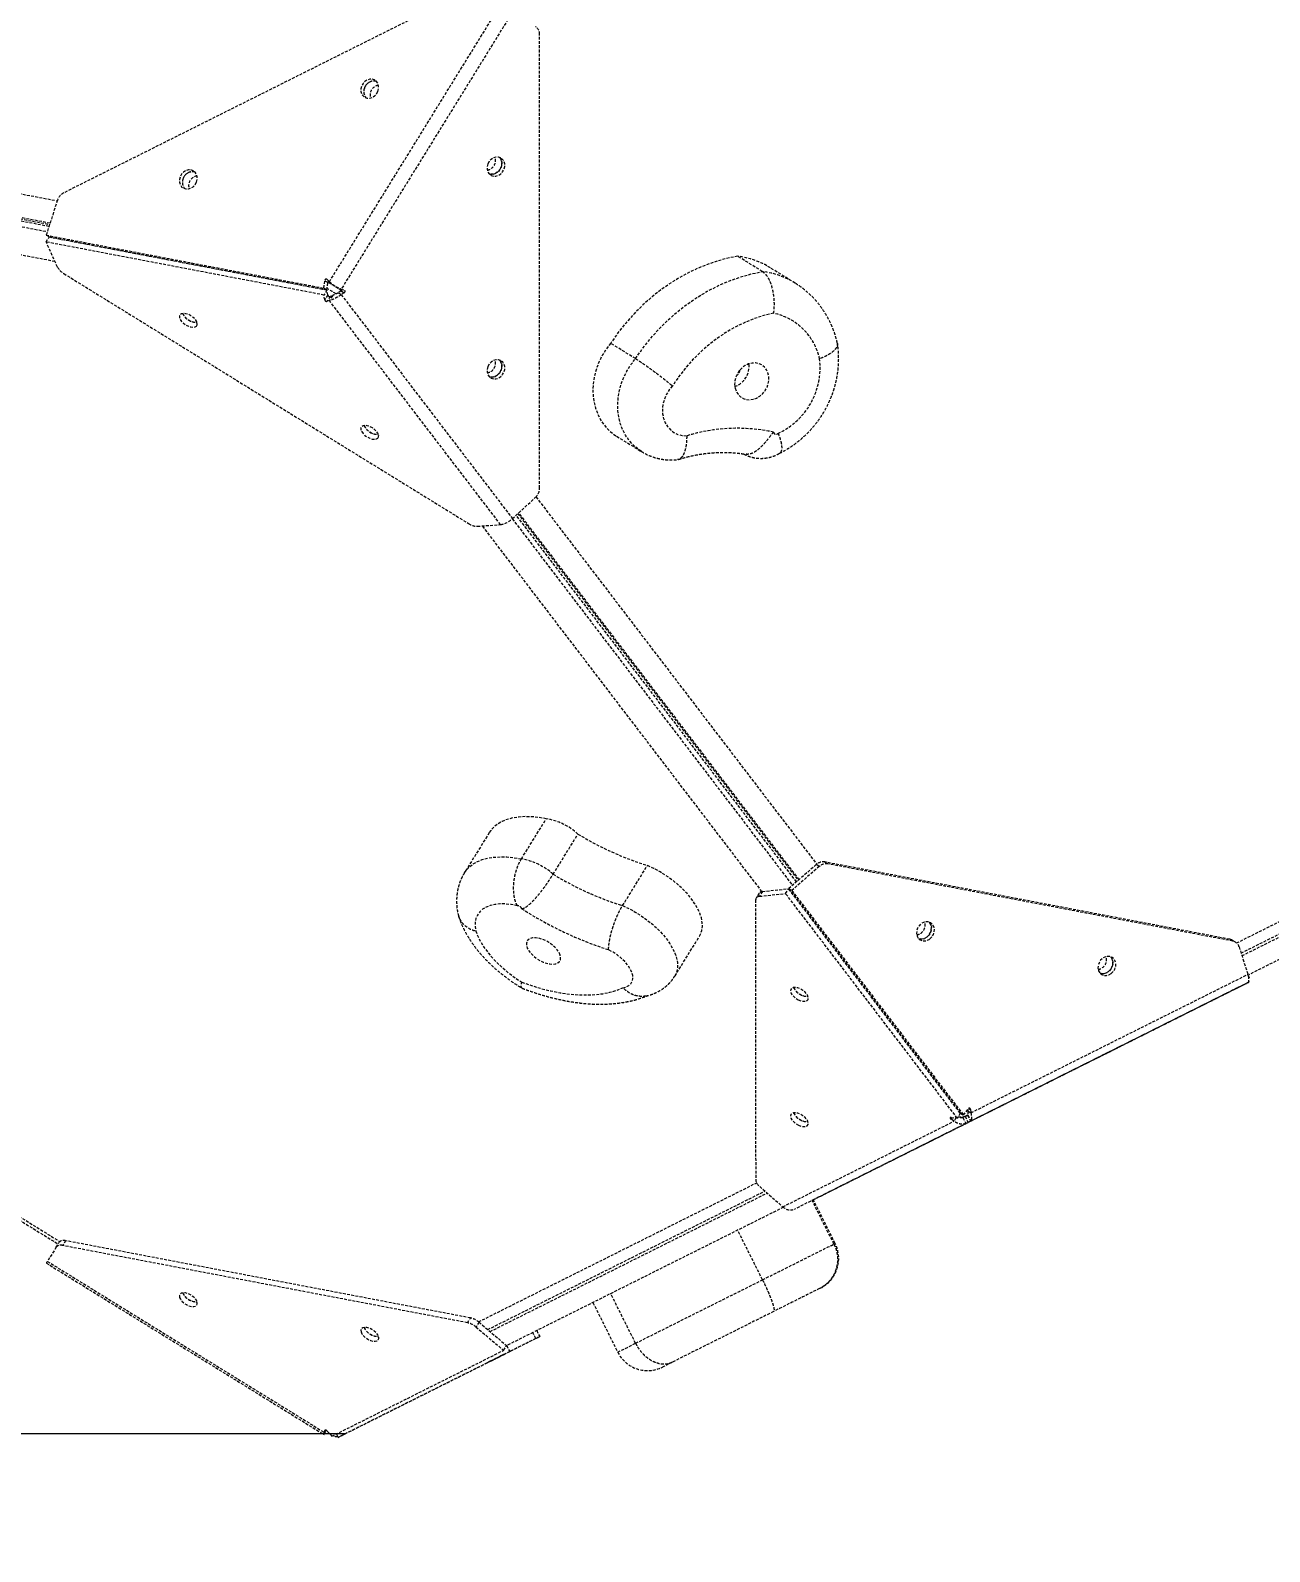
# Model space of a CAD drawing. Header units: millimetres. Extents: x -3485 to 2910, y -2710 to 2433.
# Drawn here: x 526 to 1083, y -611 to 74 of the extents above; entities that cross this region are included whole.
import ezdxf

# ---------------------------------------------------------------- set-up
doc = ezdxf.new("R2010")
doc.units = ezdxf.units.MM
doc.linetypes.add('HIDDEN', pattern=[1.905, 1.27, -0.635])
for name, color, linetype in [('DIKOM_ОБЪЕКТ', 7, 'Continuous'), ('DIKOM_РАЗМЕР_ЗОНА', 7, 'Continuous'), ('DIKOM_РАЗМЕР_ОБЪЕКТА', 7, 'Continuous')]:
    doc.layers.add(name, color=color, linetype=linetype)
doc.styles.add('style1', font='arialbd.ttf', dxfattribs={"width": 0.8})
doc.dimstyles.new('1-50', dxfattribs={"dimtxt": 300, "dimasz": 200, "dimexe": 100, "dimexo": 0, "dimgap": 100, "dimtad": 1, "dimtxsty": 'style1', "dimcen": 200, "dimclrd": 7, "dimclre": 7, "dimclrt": 7, "dimadec": 1, "dimazin": 2, "dimtfac": 1, "dimtmove": 0, "dimatfit": 2, "dimfxl": 0, "dimlwd": 25, "dimlwe": 18, "dimarcsym": 0})

# ---------------------------------------------------------------- blocks, each defined once
blk = doc.blocks.new('*D0')
at = {"layer": 'Defpoints', "color": 0, "transparency": 16777216}
for p in [(-984.73, -181.8), (1408.5, -182.4), (1408.5, -1080.66)]:
    blk.add_point(p, dxfattribs=at)
at = {"layer": 'DIKOM_РАЗМЕР_ОБЪЕКТА', "color": 7, "lineweight": 18, "transparency": 16777216}
for p, q in [((-984.73, -181.8), (-984.73, -1180.66)), ((1408.5, -182.4), (1408.5, -1180.66))]:
    blk.add_line(p, q, dxfattribs=at)
at = {"layer": 'DIKOM_РАЗМЕР_ОБЪЕКТА', "color": 7, "lineweight": 25, "transparency": 16777216}
blk.add_line((-784.73, -1080.66), (1208.5, -1080.66), dxfattribs=at)
at = {"layer": 'DIKOM_РАЗМЕР_ОБЪЕКТА', "color": 7, "transparency": 16777216}
for points in [[(-784.73, -1047.33), (-784.73, -1113.99), (-984.73, -1080.66)], [(1208.5, -1047.33), (1208.5, -1113.99), (1408.5, -1080.66)]]:
    blk.add_solid(points, dxfattribs=at)
at = {"layer": 'DIKOM_РАЗМЕР_ОБЪЕКТА', "color": 7, "transparency": 16777216, "insert": (331.81, -827.49), "char_height": 300, "attachment_point": 5, "style": 'style1'}
blk.add_mtext('{\\fArial|b0|i0|c204|p34;2400}', dxfattribs=at)
blk = doc.blocks.new('*D1')
at = {"layer": 'Defpoints', "color": 0, "transparency": 16777216}
for p in [(945.52, 932.59), (-1315.58, -557.62), (667.32, -557.62)]:
    blk.add_point(p, dxfattribs=at)
at = {"layer": 'DIKOM_РАЗМЕР_ОБЪЕКТА', "color": 7, "lineweight": 18, "transparency": 16777216}
for p, q in [((945.52, 932.59), (-1415.58, 932.59)), ((667.32, -557.62), (-1415.58, -557.62))]:
    blk.add_line(p, q, dxfattribs=at)
at = {"layer": 'DIKOM_РАЗМЕР_ОБЪЕКТА', "color": 7, "lineweight": 25, "transparency": 16777216}
blk.add_line((-1315.58, 732.59), (-1315.58, -357.62), dxfattribs=at)
at = {"layer": 'DIKOM_РАЗМЕР_ОБЪЕКТА', "color": 7, "transparency": 16777216}
for points in [[(-1348.92, 732.59), (-1282.25, 732.59), (-1315.58, 932.59)], [(-1348.92, -357.62), (-1282.25, -357.62), (-1315.58, -557.62)]]:
    blk.add_solid(points, dxfattribs=at)
at = {"layer": 'DIKOM_РАЗМЕР_ОБЪЕКТА', "color": 7, "transparency": 16777216, "insert": (-1568.76, 187.48), "char_height": 300, "attachment_point": 5, "rotation": 90, "style": 'style1'}
blk.add_mtext('{\\fArial|b0|i0|c204|p34;1500}', dxfattribs=at)
blk = doc.blocks.new('*D3')
at = {"layer": 'Defpoints', "color": 0, "transparency": 16777216}
for p in [(1104.7, 2433.05), (-3035.21, -2058.94), (798.95, -2058.94)]:
    blk.add_point(p, dxfattribs=at)
at = {"layer": 'DIKOM_РАЗМЕР_ЗОНА', "color": 7, "lineweight": 18, "transparency": 16777216}
for p, q in [((1104.7, 2433.05), (-3135.21, 2433.05)), ((798.95, -2058.94), (-3135.21, -2058.94))]:
    blk.add_line(p, q, dxfattribs=at)
at = {"layer": 'DIKOM_РАЗМЕР_ЗОНА', "color": 7, "lineweight": 25, "transparency": 16777216}
blk.add_line((-3035.21, 2233.05), (-3035.21, -1858.94), dxfattribs=at)
at = {"layer": 'DIKOM_РАЗМЕР_ЗОНА', "color": 7, "transparency": 16777216}
for points in [[(-3068.54, 2233.05), (-3001.87, 2233.05), (-3035.21, 2433.05)], [(-3068.54, -1858.94), (-3001.87, -1858.94), (-3035.21, -2058.94)]]:
    blk.add_solid(points, dxfattribs=at)
at = {"layer": 'DIKOM_РАЗМЕР_ЗОНА', "color": 7, "transparency": 16777216, "insert": (-3288.38, 360.58), "char_height": 300, "attachment_point": 5, "rotation": 90, "style": 'style1'}
blk.add_mtext('{\\fArial|b0|i0|c204|p34;4500}', dxfattribs=at)

msp = doc.modelspace()

# ---------------------------------------------------------------- linework, layer by layer
at = {"layer": 'DIKOM_ОБЪЕКТ', "color": 7, "linetype": 'HIDDEN', "lineweight": 15}
for p, q in [((722.845, 92.295), (540.646, 1.179)), ((660.192, -38.845), (737.233, 85.828)), ((742.6, 82.511), (665.559, -42.162)), ((754.838, -131.773), (754.821, 72.537)), ((333.219, 36.651), (537.745, -2.401)), ((329.21, 22.698), (533.247, -16.261)), ((533.989, -13.975), (329.88, 24.997)), ((330.157, 25.944), (534.294, -13.034)), ((534.469, -12.494), (330.315, 26.487)), ((536.713, -29.766), (333.223, 9.088)), ((537.824, -2.155), (532.729, -17.857)), ((532.729, -17.857), (657.753, -41.729)), ((534.071, -18.686), (532.729, -17.857)), ((532.729, -20.952), (534.071, -18.781)), ((534.071, -18.686), (659.095, -42.559)), ((659.095, -42.654), (534.071, -18.781)), ((657.753, -44.825), (532.729, -20.952)), ((537.827, -32.23), (532.729, -20.952)), ((855.125, -34.264), (843.945, -27.355)), ((869.884, -39.493), (858.703, -32.584)), ((540.649, -35.162), (722.866, -147.762)), ((657.753, -41.729), (658.109, -38.42)), ((659.451, -39.249), (658.109, -38.42)), ((659.095, -42.559), (659.451, -39.249)), ((659.214, -37.867), (660.192, -38.845)), ((659.095, -42.559), (657.753, -41.729)), ((659.095, -42.654), (657.753, -44.825)), ((658.11, -46.98), (657.753, -44.825)), ((659.452, -44.809), (658.11, -46.98)), ((659.452, -44.809), (659.095, -42.654)), ((660.557, -45.492), (659.215, -47.663)), ((660.193, -47.361), (659.215, -47.663)), ((661.535, -45.19), (660.193, -47.361)), ((737.253, -148.209), (660.193, -47.361)), ((661.535, -45.19), (660.557, -45.492)), ((665.53, -43.005), (664.218, -43.848)), ((664.218, -43.848), (665.56, -44.677)), ((665.53, -43.005), (666.871, -43.834)), ((665.559, -42.162), (666.871, -42.599)), ((666.871, -43.834), (665.56, -44.677)), ((665.56, -44.677), (742.619, -145.526)), ((797.995, -73.476), (786.814, -66.567)), ((789.49, -108.417), (800.67, -115.326)), ((742.619, -145.526), (752.995, -135.905)), ((753.185, -135.72), (879.561, -301.132)), ((745.019, -143.3), (871.182, -308.434)), ((871.606, -308.063), (745.434, -142.916)), ((726.876, -148.966), (737.253, -148.209)), ((854.909, -313.46), (729.111, -148.803)), ((742.539, -145.599), (868.64, -310.652)), ((870.44, -309.081), (744.296, -143.971)), ((1068.506, -336.605), (1273.648, -234.023)), ((1070.538, -341.152), (1275.126, -238.846)), ((1070.927, -342.367), (1275.516, -240.061)), ((1273.651, -251.056), (1073.706, -351.04)), ((746.636, -298.749), (757.815, -280.659)), ((732.153, -286.942), (720.973, -305.032)), ((760.907, -305.64), (772.086, -287.549)), ((879.331, -301.322), (866.965, -312.114)), ((880.673, -302.151), (879.331, -301.322)), ((883.216, -300.14), (884.558, -300.969)), ((1065.433, -334.935), (883.216, -300.14)), ((1066.775, -335.764), (884.558, -300.969)), ((792.164, -319.778), (803.344, -301.687)), ((880.673, -302.151), (868.306, -312.943)), ((853.615, -314.232), (852.273, -316.403)), ((855.116, -313.431), (853.774, -315.602)), ((853.774, -315.602), (865.538, -314.327)), ((855.116, -313.431), (866.88, -312.156)), ((865.538, -314.327), (866.88, -312.156)), ((942.817, -415.479), (865.538, -314.327)), ((944.159, -413.309), (866.88, -312.156)), ((866.965, -312.114), (868.306, -312.943)), ((866.965, -312.114), (944.244, -413.266)), ((868.306, -312.943), (945.586, -414.095)), ((852.054, -317.223), (852.068, -443.13)), ((815.65, -351.576), (826.83, -333.485)), ((1066.775, -335.764), (1065.433, -334.935)), ((1068.022, -336.247), (1066.68, -335.418)), ((1069.646, -338.374), (1073.611, -350.732)), ((948.945, -413.072), (1073.611, -350.732)), ((1073.612, -354.441), (948.946, -416.781)), ((949.135, -416.699), (1074.163, -354.182)), ((1069.066, -356.729), (1074.163, -354.182)), ((1073.717, -351.034), (1074.163, -352.269)), ((1073.976, -352.154), (1074.163, -352.269)), ((1074.163, -354.182), (1074.007, -353.871)), ((1074.163, -352.269), (1074.008, -352.347)), ((1066.245, -358.14), (884.033, -449.241)), ((1066.245, -358.14), (1066.239, -358.128)), ((1069.06, -356.717), (1069.066, -356.729)), ((936.499, -403.129), (936.501, -403.285)), ((937.134, -404.114), (937.182, -404.022)), ((864.288, -455.405), (941.329, -416.881)), ((940.017, -415.191), (942.817, -415.479)), ((940.461, -415.237), (940.017, -415.955)), ((941.329, -416.881), (940.017, -415.955)), ((942.232, -415.419), (941.329, -416.881)), ((944.159, -413.309), (942.817, -415.479)), ((944.244, -413.266), (945.586, -414.095)), ((947.673, -414.069), (945.086, -415.362)), ((946.332, -414.733), (945.354, -415.222)), ((945.354, -415.222), (946.696, -417.906)), ((945.586, -414.095), (947.673, -411.362)), ((946.332, -414.733), (947.674, -417.417)), ((947.674, -417.417), (946.696, -417.906)), ((946.696, -417.919), (947.674, -417.429)), ((947.604, -414.097), (947.437, -414.181)), ((947.437, -414.181), (948.779, -416.864)), ((947.527, -411.554), (947.604, -412.243)), ((947.604, -412.243), (948.945, -413.072)), ((947.604, -414.097), (948.946, -416.781)), ((947.99, -411.086), (948.778, -411.573)), ((948.778, -411.573), (948.945, -413.072)), ((948.779, -416.877), (949.135, -416.699)), ((948.946, -416.781), (948.779, -416.864)), ((457.253, -422.182), (538.138, -472.167)), ((462.089, -423.591), (538.905, -471.061)), ((946.696, -417.906), (869.656, -456.43)), ((878.019, -452.249), (946.696, -417.919)), ((727.35, -507.202), (852.524, -444.608)), ((731.48, -510.699), (856.244, -448.31)), ((732.525, -511.586), (857.264, -449.21)), ((853.912, -446.253), (864.288, -455.405)), ((864.554, -455.627), (752.003, -511.909)), ((887.296, -472.206), (877.456, -452.529)), ((887.858, -471.925), (878.019, -452.248)), ((537.271, -473.57), (538.612, -471.399)), ((541.484, -470.673), (540.142, -472.844)), ((723.692, -505.458), (541.484, -470.673)), ((855.145, -488.283), (843.964, -465.923)), ((537.271, -473.57), (533.307, -479.984)), ((722.351, -507.629), (540.142, -472.844)), ((532.836, -480.747), (657.784, -557.966)), ((533.307, -479.984), (657.976, -557.031)), ((778.812, -498.503), (789.994, -520.863)), ((798.014, -516.852), (786.833, -494.492)), ((722.351, -507.629), (723.692, -505.458)), ((727.577, -507.389), (726.235, -509.559)), ((726.235, -509.559), (738.603, -520.05)), ((727.577, -507.389), (739.944, -517.88)), ((751.794, -512.013), (740.029, -517.896)), ((751.794, -512.013), (752.038, -511.891)), ((753.136, -514.696), (751.794, -512.013)), ((753.514, -511.153), (754.856, -513.836)), ((661.335, -558.701), (738.603, -520.05)), ((741.371, -520.579), (664.104, -559.23)), ((665.592, -558.486), (742.642, -519.961)), ((738.603, -520.05), (739.944, -517.88)), ((740.029, -517.896), (739.892, -517.965)), ((740.029, -517.896), (741.371, -520.579)), ((753.136, -514.696), (741.371, -520.579)), ((753.018, -514.771), (742.642, -519.961)), ((754.862, -513.849), (754.856, -513.836)), ((657.764, -557.954), (658.91, -556.1)), ((658.63, -555.973), (657.976, -557.031)), ((657.976, -557.031), (658.143, -556.156)), ((658.245, -555.99), (658.143, -556.156)), ((659.248, -556.367), (661.335, -558.701)), ((660.226, -557.461), (659.248, -556.368)), ((659.248, -556.368), (659.248, -556.368)), ((663.338, -557.699), (664.104, -559.23)), ((664.104, -559.23), (666.904, -557.83)), ((666.904, -557.83), (665.592, -558.486))]:
    msp.add_line(p, q, dxfattribs=at)
at = {"layer": 'DIKOM_ОБЪЕКТ', "color": 7, "linetype": 'HIDDEN', "lineweight": 15, "flags": 128}
for points in [[(682.048, 46.845), (682.373, 48.063), (682.375, 49.281), (682.054, 50.401), (681.436, 51.331), (680.572, 51.997), (679.53, 52.344), (678.397, 52.344), (677.262, 51.998), (676.22, 51.332), (675.353, 50.402), (674.732, 49.282), (674.407, 48.064), (674.405, 46.846), (674.726, 45.726), (675.344, 44.796), (676.208, 44.13), (677.25, 43.783), (678.383, 43.783), (679.517, 44.129), (680.56, 44.795), (681.427, 45.725), (682.048, 46.845)], [(731.49, 14.209), (731.165, 12.991), (731.163, 11.772), (731.484, 10.653), (732.102, 9.722), (732.967, 9.057), (734.008, 8.71), (735.142, 8.709), (736.276, 9.056), (737.319, 9.721), (738.186, 10.651), (738.807, 11.771), (739.131, 12.99), (739.133, 14.208), (738.812, 15.328), (738.194, 16.258), (737.33, 16.924), (736.289, 17.271), (735.155, 17.271), (734.021, 16.924), (732.978, 16.259), (732.111, 15.329), (731.49, 14.209)], [(732.151, 9.671), (732.555, 9.568), (733.683, 9.534), (734.822, 9.849), (735.877, 10.487), (736.764, 11.395), (737.41, 12.5), (737.764, 13.713), (737.797, 14.936), (737.506, 16.069), (736.914, 17.021), (736.796, 17.15)], [(736.792, 17.151), (736.853, 17.087), (737.47, 16.157), (737.791, 15.037), (737.79, 13.819), (737.465, 12.6), (736.844, 11.481), (735.977, 10.55), (734.934, 9.885), (733.8, 9.538), (732.666, 9.539), (732.163, 9.659)], [(600.39, 6.008), (600.715, 7.227), (600.717, 8.445), (600.396, 9.565), (599.778, 10.495), (598.913, 11.161), (597.872, 11.508), (596.739, 11.508), (595.604, 11.162), (594.562, 10.496), (593.695, 9.566), (593.074, 8.446), (592.749, 7.228), (592.747, 6.01), (593.068, 4.89), (593.686, 3.959), (594.55, 3.294), (595.592, 2.947), (596.725, 2.947), (597.859, 3.293), (598.902, 3.959), (599.769, 4.889), (600.39, 6.008)], [(843.945, -27.355), (838.872, -28.417), (833.828, -29.845), (828.839, -31.63), (823.927, -33.766), (819.115, -36.241), (814.426, -39.045), (809.883, -42.163), (805.506, -45.581), (801.317, -49.284), (797.335, -53.253), (793.579, -57.47), (790.066, -61.915), (786.814, -66.567)], [(797.995, -73.476), (801.247, -68.824), (804.759, -64.38), (808.516, -60.162), (812.498, -56.193), (816.687, -52.491), (821.064, -49.072), (825.607, -45.954), (830.296, -43.15), (835.107, -40.675), (840.02, -38.54), (845.009, -36.754), (850.052, -35.326), (855.125, -34.264)], [(600.396, -58.81), (600.72, -58.219), (600.722, -57.467), (600.401, -56.615), (599.783, -55.731), (598.919, -54.887), (597.878, -54.152), (596.744, -53.585), (595.61, -53.233), (594.567, -53.122), (593.7, -53.263), (593.079, -53.645), (592.754, -54.235), (592.752, -54.987), (593.073, -55.84), (593.691, -56.724), (594.556, -57.567), (595.597, -58.302), (596.731, -58.869), (597.865, -59.222), (598.908, -59.333), (599.775, -59.191), (600.396, -58.81)], [(860.086, -53.014), (855.669, -54.104), (851.292, -55.531), (846.978, -57.286), (842.751, -59.361), (838.633, -61.744), (834.646, -64.422), (830.812, -67.382), (827.151, -70.607), (823.683, -74.079), (820.427, -77.781), (817.399, -81.693), (814.616, -85.793)], [(786.814, -66.567), (784.845, -69.107), (783.121, -71.828), (781.664, -74.696), (780.491, -77.675), (779.617, -80.729), (779.053, -83.82), (778.806, -86.91), (778.879, -89.961), (779.27, -92.935), (779.975, -95.796), (780.986, -98.509), (782.289, -101.039), (783.87, -103.356), (785.707, -105.432), (787.779, -107.239), (789.49, -108.417)], [(731.498, -77.092), (731.173, -78.31), (731.171, -79.528), (731.492, -80.648), (732.11, -81.579), (732.974, -82.244), (734.016, -82.591), (735.149, -82.592), (736.284, -82.245), (737.327, -81.58), (738.194, -80.649), (738.814, -79.53), (739.139, -78.311), (739.141, -77.093), (738.82, -75.973), (738.202, -75.043), (737.338, -74.377), (736.296, -74.03), (735.163, -74.03), (734.028, -74.376), (732.986, -75.042), (732.119, -75.972), (731.498, -77.092)], [(732.159, -81.63), (732.562, -81.733), (733.691, -81.766), (734.829, -81.452), (735.885, -80.814), (736.771, -79.906), (737.418, -78.801), (737.772, -77.587), (737.805, -76.365), (737.513, -75.232), (736.922, -74.28), (736.803, -74.151)], [(736.8, -74.15), (736.86, -74.214), (737.478, -75.144), (737.799, -76.264), (737.797, -77.482), (737.473, -78.701), (736.852, -79.82), (735.985, -80.75), (734.942, -81.416), (733.808, -81.762), (732.674, -81.762), (732.17, -81.642)], [(800.657, -115.318), (798.96, -114.149), (796.888, -112.341), (795.05, -110.266), (793.47, -107.949), (792.166, -105.418), (791.156, -102.706), (790.451, -99.845), (790.059, -96.87), (789.987, -93.819), (790.234, -90.729), (790.798, -87.638), (791.672, -84.584), (792.845, -81.605), (794.302, -78.737), (796.025, -76.017), (797.995, -73.476)], [(842.822, -86.759), (843.337, -88.246), (844.139, -89.547), (845.194, -90.608), (846.458, -91.386), (847.882, -91.849), (849.405, -91.977), (850.966, -91.766), (852.501, -91.225), (853.946, -90.375), (855.244, -89.251), (856.34, -87.9), (857.19, -86.376), (857.759, -84.742), (858.024, -83.065), (857.973, -81.414), (857.61, -79.855), (856.948, -78.454), (856.015, -77.267), (854.849, -76.343), (853.498, -75.72), (852.017, -75.422), (850.467, -75.464), (848.911, -75.842), (847.414, -76.541), (846.035, -77.533), (844.832, -78.777), (843.854, -80.222), (843.141, -81.809), (842.722, -83.473), (842.614, -85.146), (842.822, -86.759)], [(814.616, -85.793), (813.138, -87.566), (811.919, -89.538), (810.993, -91.653), (810.386, -93.854), (810.114, -96.082), (810.185, -98.274), (810.597, -100.371), (811.337, -102.315), (812.387, -104.053), (813.718, -105.538), (815.292, -106.729), (817.067, -107.593), (818.995, -108.107), (821.022, -108.256)], [(682.062, -109.275), (682.386, -108.684), (682.388, -107.932), (682.067, -107.08), (681.449, -106.196), (680.585, -105.352), (679.543, -104.617), (678.41, -104.05), (677.276, -103.697), (676.233, -103.587), (675.366, -103.728), (674.745, -104.11), (674.42, -104.7), (674.418, -105.452), (674.739, -106.305), (675.357, -107.188), (676.221, -108.032), (677.263, -108.767), (678.396, -109.334), (679.531, -109.687), (680.574, -109.797), (681.441, -109.656), (682.062, -109.275)], [(757.815, -280.659), (754.497, -280.105), (751.3, -279.793), (748.25, -279.726), (745.372, -279.903), (742.688, -280.323), (740.221, -280.982), (737.99, -281.877), (736.014, -282.998), (734.308, -284.338), (732.886, -285.885), (732.153, -286.942)], [(720.972, -305.034), (721.706, -303.975), (723.128, -302.428), (724.834, -301.089), (726.811, -299.967), (729.041, -299.073), (731.509, -298.413), (734.192, -297.993), (737.071, -297.816), (740.121, -297.884), (743.318, -298.196), (746.636, -298.749)], [(826.83, -333.485), (827.276, -332.659), (827.84, -331.031), (828.087, -329.245), (828.015, -327.323), (827.624, -325.289), (826.919, -323.168), (825.908, -320.987), (824.604, -318.771), (823.024, -316.549), (821.187, -314.348), (819.114, -312.195), (816.833, -310.116), (814.371, -308.137), (811.758, -306.283), (809.026, -304.576), (806.21, -303.038), (803.344, -301.687)], [(744.795, -319.821), (742.049, -319.315), (739.423, -319.054), (736.951, -319.044), (734.662, -319.283), (732.585, -319.769), (730.748, -320.496), (729.172, -321.455), (727.877, -322.633), (726.88, -324.016), (726.194, -325.587), (725.826, -327.326), (725.782, -329.21), (726.061, -331.217)], [(792.164, -319.778), (795.031, -321.129), (797.847, -322.667), (800.578, -324.374), (803.191, -326.228), (805.653, -328.206), (807.935, -330.285), (810.007, -332.438), (811.845, -334.64), (813.425, -336.862), (814.728, -339.077), (815.739, -341.259), (816.444, -343.38), (816.836, -345.414), (816.908, -347.335), (816.66, -349.122), (816.096, -350.75), (815.651, -351.574)], [(930.462, -334.783), (931.37, -333.9), (932.045, -332.812), (932.432, -331.605), (932.499, -330.379), (932.242, -329.232), (931.68, -328.257), (930.86, -327.533), (929.847, -327.119), (928.725, -327.049), (927.583, -327.327), (926.515, -327.933), (925.607, -328.815), (924.932, -329.904), (924.545, -331.11), (924.478, -332.337), (924.735, -333.484), (925.297, -334.459), (926.117, -335.182), (927.13, -335.596), (928.252, -335.667), (929.394, -335.388), (930.462, -334.783)], [(930.132, -327.197), (930.338, -327.428), (930.9, -328.403), (931.158, -329.55), (931.09, -330.776), (930.704, -331.983), (930.029, -333.071), (929.121, -333.954), (928.052, -334.559), (926.911, -334.838), (925.788, -334.767), (925.503, -334.689)], [(925.527, -334.714), (925.899, -334.807), (927.028, -334.84), (928.166, -334.526), (929.221, -333.888), (930.108, -332.98), (930.755, -331.875), (931.109, -330.661), (931.141, -329.439), (930.85, -328.305), (930.258, -327.354), (930.104, -327.188)], [(726.061, -331.217), (726.997, -333.59), (728.231, -336.013), (729.752, -338.461), (731.542, -340.909), (733.586, -343.334), (735.862, -345.711), (738.348, -348.016), (741.019, -350.226), (743.848, -352.32), (746.807, -354.276)], [(764.072, -342.053), (763.557, -340.876), (762.755, -339.671), (761.701, -338.488), (760.436, -337.375), (759.012, -336.377), (757.489, -335.536), (755.928, -334.886), (754.393, -334.453), (752.948, -334.256), (751.65, -334.302), (750.554, -334.589), (749.704, -335.105), (749.135, -335.831), (748.87, -336.735), (748.921, -337.781), (749.284, -338.925), (749.946, -340.122), (750.879, -341.322), (752.045, -342.476), (753.396, -343.537), (754.876, -344.461), (756.426, -345.211), (757.982, -345.755), (759.48, -346.072), (760.859, -346.148), (762.062, -345.981), (763.04, -345.577), (763.753, -344.952), (764.172, -344.134), (764.28, -343.154), (764.072, -342.053)], [(792.278, -356.752), (793.757, -356.395), (794.976, -355.786), (795.902, -354.942), (796.509, -353.885), (796.781, -352.644), (796.71, -351.254), (796.299, -349.753), (795.558, -348.181), (794.508, -346.581), (793.177, -344.998), (791.603, -343.475), (789.828, -342.054), (787.9, -340.773), (785.873, -339.667)], [(1012.128, -350.378), (1013.036, -349.495), (1013.711, -348.407), (1014.098, -347.2), (1014.165, -345.974), (1013.907, -344.826), (1013.346, -343.852), (1012.525, -343.128), (1011.513, -342.714), (1010.391, -342.643), (1009.249, -342.922), (1008.181, -343.527), (1007.272, -344.41), (1006.598, -345.498), (1006.211, -346.705), (1006.144, -347.931), (1006.401, -349.078), (1006.963, -350.053), (1007.783, -350.777), (1008.796, -351.191), (1009.918, -351.261), (1011.06, -350.983), (1012.128, -350.378)], [(1011.798, -342.792), (1012.004, -343.023), (1012.566, -343.997), (1012.824, -345.145), (1012.756, -346.371), (1012.37, -347.578), (1011.695, -348.666), (1010.786, -349.549), (1009.718, -350.154), (1008.576, -350.432), (1007.454, -350.362), (1007.169, -350.284)], [(1007.185, -350.3), (1007.564, -350.396), (1008.692, -350.429), (1009.83, -350.114), (1010.886, -349.477), (1011.773, -348.569), (1012.419, -347.463), (1012.773, -346.25), (1012.806, -345.027), (1012.514, -343.894), (1011.923, -342.942), (1011.776, -342.785)], [(746.807, -354.276), (751.224, -355.81), (755.602, -357.117), (759.915, -358.189), (764.143, -359.02), (768.261, -359.607), (772.248, -359.945), (776.082, -360.033), (779.743, -359.87), (783.211, -359.458), (786.468, -358.798), (789.496, -357.894), (792.278, -356.752)], [(1073.612, -354.441), (1073.815, -354.275), (1073.963, -354.01), (1074.053, -353.651), (1074.083, -353.203), (1074.052, -352.677), (1073.962, -352.082), (1073.814, -351.43), (1073.611, -350.732)], [(871.269, -362.177), (872.414, -362.62), (873.504, -362.829), (874.451, -362.789), (875.178, -362.501), (875.625, -361.989), (875.758, -361.295), (875.565, -360.474), (875.061, -359.594), (874.288, -358.726), (873.308, -357.94), (872.2, -357.299), (871.055, -356.856), (869.965, -356.646), (869.018, -356.687), (868.292, -356.975), (867.844, -357.487), (867.711, -358.181), (867.905, -359.001), (868.408, -359.881), (869.182, -360.75), (870.162, -361.536), (871.269, -362.177)], [(1069.066, -356.729), (1068.866, -356.829), (1068.614, -356.955), (1068.315, -357.105), (1067.97, -357.277), (1067.586, -357.469), (1067.167, -357.679), (1066.718, -357.903), (1066.245, -358.14)], [(1006.498, -388.013), (1006.173, -388.176), (1006.171, -388.177), (1006.492, -388.017), (1007.11, -387.708), (1007.974, -387.276), (1009.015, -386.755), (1010.149, -386.188), (1011.283, -385.621), (1012.326, -385.1), (1013.193, -384.666), (1013.814, -384.355), (1014.139, -384.193), (1014.141, -384.192), (1013.82, -384.352), (1013.202, -384.661), (1012.338, -385.093), (1011.297, -385.614), (1010.163, -386.18), (1009.029, -386.748), (1007.986, -387.269), (1007.119, -387.703), (1006.498, -388.013)], [(871.275, -418.606), (872.42, -419.049), (873.511, -419.258), (874.457, -419.217), (875.184, -418.929), (875.632, -418.418), (875.764, -417.723), (875.571, -416.903), (875.067, -416.023), (874.294, -415.155), (873.314, -414.369), (872.206, -413.728), (871.061, -413.285), (869.971, -413.075), (869.024, -413.116), (868.298, -413.404), (867.85, -413.916), (867.717, -414.61), (867.911, -415.43), (868.415, -416.31), (869.188, -417.179), (870.168, -417.965), (871.275, -418.606)], [(947.437, -414.181), (947.411, -414.194), (947.364, -414.217), (947.299, -414.25), (947.218, -414.291), (947.122, -414.339), (947.015, -414.392), (946.9, -414.449), (946.781, -414.509), (946.661, -414.569), (946.544, -414.628), (946.433, -414.683), (946.332, -414.733)], [(948.779, -416.864), (948.752, -416.877), (948.706, -416.901), (948.641, -416.933), (948.559, -416.974), (948.464, -417.022), (948.357, -417.075), (948.242, -417.133), (948.123, -417.192), (948.003, -417.252), (947.886, -417.311), (947.775, -417.366), (947.674, -417.417)], [(924.835, -428.843), (924.51, -429.005), (924.508, -429.006), (924.829, -428.846), (925.446, -428.537), (926.311, -428.105), (927.352, -427.584), (928.486, -427.018), (929.62, -426.45), (930.663, -425.929), (931.53, -425.495), (932.151, -425.185), (932.476, -425.022), (932.478, -425.021), (932.157, -425.181), (931.539, -425.49), (930.675, -425.922), (929.633, -426.443), (928.5, -427.01), (927.365, -427.577), (926.323, -428.098), (925.456, -428.532), (924.835, -428.843)], [(855.145, -488.283), (858.989, -486.361), (862.708, -484.502), (866.273, -482.719), (869.655, -481.028), (872.827, -479.442), (875.764, -477.973), (878.443, -476.633), (880.842, -475.434), (882.942, -474.383), (884.727, -473.491), (886.182, -472.763), (887.296, -472.206)], [(887.296, -472.206), (887.734, -471.987), (887.858, -471.925)], [(533.307, -479.984), (533.104, -480.313), (532.956, -480.552), (532.866, -480.698), (532.836, -480.747), (532.836, -480.747)], [(798.014, -516.852), (801.267, -515.226), (804.779, -513.469), (808.536, -511.591), (812.518, -509.6), (816.707, -507.505), (821.084, -505.316), (825.627, -503.044), (830.316, -500.7), (835.127, -498.293), (840.04, -495.837), (845.029, -493.342), (850.072, -490.82), (855.145, -488.283)], [(880.85, -492.201), (879.914, -492.668), (878.68, -493.285), (877.16, -494.046), (875.37, -494.941), (873.326, -495.963), (871.05, -497.101), (868.564, -498.344), (865.894, -499.68), (863.064, -501.094), (860.105, -502.574)], [(881.151, -492.05), (881.13, -492.061), (880.85, -492.201)], [(592.816, -496.176), (593.199, -497.041), (593.871, -497.922), (594.777, -498.75), (595.844, -499.455), (596.985, -499.983), (598.108, -500.289), (599.122, -500.349), (599.945, -500.158), (600.51, -499.731), (600.772, -499.104), (600.708, -498.327), (600.325, -497.462), (599.653, -496.581), (598.747, -495.753), (597.68, -495.047), (596.539, -494.52), (595.416, -494.214), (594.402, -494.154), (593.579, -494.345), (593.014, -494.771), (592.752, -495.399), (592.816, -496.176)], [(860.105, -502.574), (855.689, -504.783), (851.312, -506.971), (846.998, -509.128), (842.771, -511.242), (838.653, -513.301), (834.666, -515.295), (830.832, -517.212), (827.171, -519.043), (823.703, -520.777), (820.446, -522.406), (817.419, -523.92), (814.636, -525.311)], [(674.478, -511.766), (674.861, -512.63), (675.533, -513.512), (676.439, -514.339), (677.506, -515.045), (678.647, -515.572), (679.77, -515.879), (680.784, -515.939), (681.607, -515.748), (682.172, -515.321), (682.434, -514.694), (682.37, -513.916), (681.987, -513.052), (681.315, -512.17), (680.409, -511.343), (679.342, -510.637), (678.201, -510.11), (677.078, -509.804), (676.064, -509.744), (675.241, -509.935), (674.676, -510.361), (674.414, -510.988), (674.478, -511.766)], [(753.018, -514.771), (753.425, -514.567), (753.79, -514.385), (754.108, -514.226), (754.374, -514.093), (754.585, -513.987), (754.738, -513.911), (754.831, -513.864), (754.862, -513.849)], [(754.856, -513.836), (754.828, -513.85), (754.742, -513.893), (754.6, -513.964), (754.403, -514.063), (754.155, -514.187), (753.859, -514.335), (753.517, -514.506), (753.136, -514.696)], [(789.994, -520.863), (790.006, -520.857), (790.253, -520.733), (790.817, -520.451), (791.691, -520.014), (792.864, -519.428), (794.321, -518.699), (796.045, -517.837), (798.014, -516.852)], [(732.455, -525.044), (733.399, -524.571), (734.488, -524.027), (735.633, -523.454), (736.742, -522.9), (737.724, -522.409), (738.5, -522.021), (739.007, -521.767), (739.204, -521.668), (739.075, -521.732), (738.631, -521.954), (737.908, -522.316), (736.963, -522.789), (735.874, -523.333), (734.729, -523.906), (733.621, -524.46), (732.639, -524.951), (731.863, -525.339), (731.356, -525.593), (731.158, -525.692), (731.287, -525.628), (731.731, -525.406), (732.455, -525.044)], [(732.457, -525.049), (733.402, -524.577), (734.491, -524.033), (735.636, -523.46), (736.744, -522.906), (737.726, -522.414), (738.502, -522.026), (739.009, -521.772), (739.206, -521.674), (739.078, -521.738), (738.634, -521.96), (737.91, -522.322), (736.965, -522.794), (735.877, -523.339), (734.732, -523.911), (733.623, -524.466), (732.641, -524.957), (731.865, -525.345), (731.358, -525.599), (731.161, -525.698), (731.289, -525.633), (731.734, -525.411), (732.457, -525.049)], [(814.636, -525.311), (813.157, -526.051), (811.938, -526.66), (811.013, -527.123), (810.405, -527.427), (810.133, -527.563), (810.119, -527.57)], [(666.904, -557.83), (667.035, -557.764), (667.146, -557.709), (667.233, -557.665), (667.292, -557.636), (667.323, -557.62), (667.323, -557.62), (667.292, -557.636), (667.233, -557.665), (667.146, -557.709), (667.035, -557.764), (666.904, -557.83)]]:
    msp.add_lwpolyline(points, dxfattribs=at)
at = {"layer": 'DIKOM_ОБЪЕКТ', "color": 7, "linetype": 'HIDDEN', "lineweight": 15}
for centre, radius, start, end in [((750.725, 72.675), 4.098, 358.066821, 56.666409), ((679.864, 46.689), 4.181, 155.037279, 221.778589), ((680.383, 46.838), 4.673, 113.893653, 218.922447), ((680.327, 47.036), 4.483, 76.474282, 161.570159), ((680.277, 47.751), 3.805, 73.199239, 118.000703), ((683.018, 45.204), 4.504, 99.081512, 197.491278), ((730.521, 15.856), 4.5, 279.047644, 17.430979), ((598.205, 5.852), 4.18, 155.025381, 221.791075), ((598.725, 5.999), 4.674, 113.900838, 218.840088), ((598.669, 6.2), 4.483, 76.474988, 161.568328), ((598.617, 6.914), 3.804, 73.107894, 118.003198), ((601.359, 4.365), 4.504, 99.056407, 197.465773), ((543.266, -3.898), 5.714, 117.299814, 162.238184), ((839.131, -64.381), 37.338, 58.386751, 82.592308), ((544.277, -28.847), 7.283, 207.673302, 240.120327), ((642.768, -73.038), 37.782, 52.795495, 63.769112), ((850.333, -71.231), 37.277, 58.473166, 82.61304), ((641.357, -75.322), 37.914, 54.848815, 61.975357), ((600.413, -50.279), 6.858, 204.745803, 271.824702), ((599.736, -50.765), 6.032, 203.274039, 241.328144), ((854.541, -79.365), 26.928, 12.489863, 78.117733), ((600.281, -51.101), 6.033, 235.242828, 273.295084), ((730.529, -75.445), 4.5, 279.04781, 17.431259), ((848.525, -77.547), 32.554, 294.643303, 7.067394), ((839.44, -76.962), 9.647, 289.683252, 6.88685), ((840.266, -77.472), 4.905, 308.706356, 347.864675), ((682.079, -100.744), 6.858, 204.745803, 271.824702), ((681.402, -101.23), 6.032, 203.274496, 241.327368), ((681.947, -101.566), 6.033, 235.243531, 273.295556), ((843.831, -182.849), 78.003, 77.949696, 107.002757), ((861.229, -106.428), 1.122, 187.040976, 320.8814), ((749.118, -131.699), 5.72, 312.664631, 359.256258), ((726.833, -141.833), 7.134, 236.21191, 270.347659), ((735.832, -138.66), 9.654, 278.464101, 314.673919), ((753.146, -308.553), 28.282, 47.956625, 80.496763), ((844.634, -168.774), 139.179, 238.583746, 252.742583), ((741.966, -326.644), 28.282, 47.957093, 80.497122), ((882.493, -304.738), 4.655, 81.061443, 132.78356), ((883.835, -305.567), 4.655, 81.062324, 132.783109), ((833.455, -186.863), 139.18, 238.58372, 252.742444), ((855.165, -315.331), 1.901, 91.481606, 144.673292), ((744.843, -321.886), 2.065, 20.418612, 91.33651), ((837.623, -179.76), 168.072, 237.281589, 252.067148), ((853.729, -317.276), 1.675, 88.429929, 178.15639), ((923.862, -328.518), 4.502, 279.111378, 17.748631), ((1064.752, -338.546), 3.674, 58.35097, 79.315263), ((1066.052, -339.444), 3.75, 16.584802, 78.892281), ((1005.526, -344.106), 4.502, 279.112933, 17.663982), ((875.405, -353.799), 6.849, 204.688241, 271.869769), ((874.725, -354.314), 6.011, 202.963858, 241.371476), ((875.283, -354.637), 6.03, 235.236092, 273.325029), ((875.412, -410.228), 6.849, 204.690105, 271.868712), ((874.732, -410.742), 6.012, 202.967749, 241.367585), ((875.29, -411.064), 6.032, 235.241747, 273.319373), ((944.439, -408.634), 6.303, 258.903206, 295.983403), ((856.711, -442.495), 4.686, 187.785327, 233.319315), ((867.729, -451.953), 4.874, 225.094774, 293.282406), ((540.595, -473.201), 2.679, 70.630409, 137.739355), ((874.442, -478.634), 15, 296.567577, 26.567577), ((539.253, -475.371), 2.679, 70.630409, 137.739355), ((599.739, -491.816), 6.019, 203.075238, 241.354901), ((600.432, -491.314), 6.848, 204.68407, 271.878778), ((600.286, -492.157), 6.017, 235.210215, 273.539156), ((721.835, -514.068), 8.808, 49.316887, 77.82847), ((681.401, -507.406), 6.019, 203.073556, 241.35488), ((682.094, -506.903), 6.849, 204.684221, 271.878627), ((681.948, -507.746), 6.017, 235.213351, 273.538999), ((720.493, -516.239), 8.808, 49.316887, 77.82847), ((803.41, -514.154), 15, 206.567577, 296.567577)]:
    msp.add_arc(centre, radius, start, end, dxfattribs=at)
for centre, major_axis, ratio, start_param, end_param in [((658.792, -38.55), (-0.026, 0.873), 0.7885078, 5.5860918, 7.6804869), ((660.134, -39.379), (-0.026, 0.873), 0.7885078, 0.3079636, 1.3973016), ((658.793, -47.111), (0.638, -0.394), 0.6615094, 3.6652622, 5.7596573), ((660.135, -44.939), (0.638, -0.394), 0.6615094, 3.6652622, 5.7596573), ((665.108, -42.453), (0.793, 0.367), 0.7885221, 4.8859718, 5.9754011), ((666.449, -43.282), (0.793, 0.367), 0.7885221, 4.8859718, 6.9803669), ((948.095, -411.915), (0.339, 0.872), 0.6885029, 5.3622768, 7.4566719), ((940.439, -415.744), (0.824, -0.43), 0.4311413, 2.3158611, 4.4102562), ((948.096, -417.218), (0.689, 0.345), 0.0000754, 0.1354415, 2.2298366), ((658.825, -556.578), (0.622, -0.551), 0.5393073, 1.3572483, 3.4516434), ((658.826, -556.579), (0.622, -0.551), 0.5392763, 1.3570985, 1.8846563)]:
    msp.add_ellipse(centre, major_axis=major_axis, ratio=ratio, start_param=start_param, end_param=end_param, dxfattribs=at)
for points, knots in [([(660.192, -38.845), (660.607, -39.201), (661.367, -39.853), (662.708, -40.791), (664.136, -41.574), (665.061, -41.956), (665.559, -42.162)], [0, 0, 0, 0, 0.2731847, 0.5000161, 0.7303967, 1, 1, 1, 1]), ([(855.125, -34.264), (855.49, -34.53), (856.229, -35.07), (857.244, -36.366), (858.163, -37.992), (858.941, -39.91), (859.57, -42.093), (860.022, -44.449), (860.29, -46.953), (860.368, -49.827), (860.231, -51.863), (860.087, -53.001), (860.086, -53.014)], [0, 0, 0, 0, 0.1043136, 0.2116585, 0.3159667, 0.4232773, 0.5279869, 0.6356773, 0.7413939, 0.8501011, 0.9982852, 1, 1, 1, 1]), ([(888.823, -66.4), (888.663, -65.744), (888.203, -63.853), (887.199, -60.813), (885.746, -57.339), (884.013, -54.033), (882.024, -50.913), (879.788, -48.003), (877.328, -45.314), (874.649, -42.878), (872.14, -40.918), (870.458, -39.887), (869.799, -39.484)], [0, 0, 0, 0, 0.0587706, 0.1694139, 0.2797451, 0.3895465, 0.4987956, 0.6075051, 0.7157102, 0.8234696, 0.9308691, 1, 1, 1, 1]), ([(665.56, -44.677), (665.056, -45.009), (664.133, -45.617), (662.694, -46.353), (661.355, -46.997), (660.6, -47.233), (660.193, -47.361)], [0, 0, 0, 0, 0.27318974, 0.50001541, 0.73040455, 1, 1, 1, 1]), ([(664.218, -43.848), (663.945, -43.984), (663.45, -44.231), (662.698, -44.572), (662.043, -44.926), (661.714, -45.097), (661.535, -45.19)], [0, 0, 0, 0, 0.2754661, 0.4999092, 0.7277652, 1, 1, 1, 1]), ([(862.751, -116.096), (862.91, -116.023), (864.165, -115.443), (866.438, -114.15), (869.507, -112.137), (872.42, -109.854), (875.164, -107.337), (877.718, -104.598), (880.063, -101.659), (882.179, -98.54), (884.052, -95.264), (885.667, -91.853), (887.01, -88.332), (888.071, -84.727), (888.84, -81.064), (889.31, -77.37), (889.476, -73.673), (889.335, -70.08), (889.055, -67.715), (888.864, -66.573), (888.86, -66.55)], [0, 0, 0, 0, 0.0088789, 0.0702826, 0.131813, 0.1935417, 0.2554364, 0.3174683, 0.3796126, 0.4418479, 0.5041592, 0.5665266, 0.6289341, 0.6913602, 0.753781, 0.8161659, 0.8784742, 0.9406633, 0.9988043, 1, 1, 1, 1]), ([(888.81, -66.558), (888.847, -66.74), (888.948, -67.248), (888.65, -68.15), (887.957, -69.231), (886.862, -70.31), (885.398, -71.372), (883.451, -72.468), (881.827, -73.172), (880.855, -73.533), (880.832, -73.542)], [0, 0, 0, 0, 0.0821918, 0.2291754, 0.3720504, 0.5190624, 0.6620141, 0.8091002, 0.9954725, 1, 1, 1, 1]), ([(797.995, -73.476), (798.392, -73.727), (799.199, -74.235), (800.724, -75.26), (802.448, -76.455), (804.316, -77.787), (806.301, -79.239), (808.314, -80.748), (810.33, -82.3), (812.47, -83.997), (813.871, -85.156), (814.605, -85.784), (814.616, -85.793)], [0, 0, 0, 0, 0.1053878, 0.2138306, 0.3192138, 0.4276525, 0.5331359, 0.6416646, 0.7474211, 0.8562223, 0.9978483, 1, 1, 1, 1]), ([(821.022, -108.256), (821.022, -108.271), (821.023, -109.357), (820.941, -111.176), (820.612, -113.491), (820.157, -115.3), (819.541, -116.803), (818.792, -117.947), (817.902, -118.665), (817.242, -118.993), (816.863, -118.962), (816.842, -118.961)], [0, 0, 0, 0, 0.0025789, 0.1830822, 0.3165236, 0.453788, 0.5866415, 0.7233156, 0.8559086, 0.9923341, 1, 1, 1, 1]), ([(860.116, -106.565), (860.11, -106.571), (859.657, -107.03), (858.831, -108.072), (857.542, -109.756), (856.121, -111.518), (854.579, -113.186), (853.01, -114.583), (851.468, -115.64), (849.952, -116.328), (848.588, -116.647), (847.787, -116.543), (847.429, -116.497)], [0, 0, 0, 0, 0.0012316, 0.0926649, 0.1874552, 0.305885, 0.4277794, 0.5451951, 0.6659474, 0.7828735, 0.903156, 1, 1, 1, 1]), ([(862.099, -107.135), (862.104, -107.146), (862.553, -108.034), (863.116, -109.605), (863.612, -111.609), (863.806, -113.18), (863.764, -114.487), (863.467, -115.422), (863.149, -115.936), (862.881, -116.018), (862.851, -116.027)], [0, 0, 0, 0, 0.0024361, 0.2073343, 0.3602433, 0.517577, 0.6703791, 0.8276071, 0.9803774, 1, 1, 1, 1]), ([(800.674, -115.287), (801.209, -115.619), (802.542, -116.444), (804.845, -117.446), (807.52, -118.318), (810.282, -118.882), (813.095, -119.138), (815.292, -119.122), (816.538, -118.995), (816.843, -118.963)], [0, 0, 0, 0, 0.1120053, 0.2788827, 0.4454019, 0.6118752, 0.7786072, 0.9458885, 1, 1, 1, 1]), ([(817.347, -118.872), (817.943, -118.687), (819.965, -118.061), (823.427, -117.196), (827.722, -116.389), (832.006, -115.876), (836.265, -115.647), (840.48, -115.72), (844.212, -116.009), (846.492, -116.399), (847.421, -116.558)], [0, 0, 0, 0, 0.0582592, 0.1979151, 0.3377918, 0.4781026, 0.6189185, 0.760316, 0.9023542, 1, 1, 1, 1]), ([(846.879, -116.472), (846.982, -116.535), (847.721, -116.988), (849.235, -117.56), (851.372, -118.153), (853.565, -118.42), (855.758, -118.392), (857.923, -118.072), (860.016, -117.452), (861.673, -116.763), (862.566, -116.194), (862.844, -116.017)], [0, 0, 0, 0, 0.0217415, 0.1553849, 0.2878162, 0.4192517, 0.5499527, 0.6802267, 0.8104064, 0.9408656, 1, 1, 1, 1]), ([(744.795, -319.821), (744.79, -319.812), (744.341, -319.037), (743.778, -317.54), (743.282, -315.11), (743.087, -312.751), (743.133, -310.264), (743.415, -307.763), (743.924, -305.269), (744.638, -302.907), (745.538, -300.672), (746.266, -299.396), (746.636, -298.749)], [0, 0, 0, 0, 0.0016849, 0.1432319, 0.2488672, 0.3575589, 0.4631208, 0.5717375, 0.6772715, 0.7858675, 0.8914056, 1, 1, 1, 1]), ([(720.985, -305.044), (720.583, -305.728), (719.728, -307.181), (718.763, -309.574), (718.024, -312.14), (717.582, -314.781), (717.421, -317.476), (717.549, -320.22), (717.855, -322.409), (718.145, -323.673), (718.225, -324.022)], [0, 0, 0, 0, 0.1199268, 0.2550064, 0.3897138, 0.5250407, 0.6620239, 0.801731, 0.9452117, 1, 1, 1, 1]), ([(746.778, -321.166), (746.785, -321.165), (747.237, -321.107), (748.063, -320.801), (749.353, -319.995), (750.773, -318.799), (752.316, -317.238), (753.884, -315.451), (755.426, -313.538), (756.944, -311.523), (758.377, -309.508), (759.733, -307.504), (760.512, -306.267), (760.907, -305.64)], [0, 0, 0, 0, 0.0010798, 0.0812574, 0.1643746, 0.2682243, 0.37511, 0.4780716, 0.5839565, 0.6864865, 0.7919589, 0.8944908, 1, 1, 1, 1]), ([(785.873, -339.667), (785.873, -339.658), (785.872, -338.984), (785.954, -337.647), (786.283, -335.422), (786.738, -333.237), (787.354, -330.905), (788.104, -328.536), (788.988, -326.151), (789.969, -323.868), (791.038, -321.686), (791.785, -320.42), (792.164, -319.778)], [0, 0, 0, 0, 0.0020394, 0.1451452, 0.2509346, 0.3597565, 0.4650812, 0.5734332, 0.6785509, 0.7867068, 0.8918261, 1, 1, 1, 1]), ([(718.25, -324.017), (718.267, -324.133), (718.369, -324.86), (718.963, -326.115), (720.024, -327.699), (721.497, -329.079), (723.441, -330.316), (725.067, -330.947), (726.038, -331.211), (726.061, -331.217)], [0, 0, 0, 0, 0.0339605, 0.2130197, 0.3972633, 0.5764196, 0.760752, 0.9943236, 1, 1, 1, 1]), ([(718.405, -324.671), (718.578, -325.197), (719.099, -326.78), (720.208, -329.387), (721.8, -332.487), (723.681, -335.556), (725.825, -338.572), (728.206, -341.506), (730.798, -344.338), (733.577, -347.054), (736.522, -349.642), (739.614, -352.096), (742.84, -354.398), (745.279, -355.991), (746.643, -356.797), (746.869, -356.931)], [0, 0, 0, 0, 0.0417509, 0.1256257, 0.210721, 0.2971831, 0.3842272, 0.4711182, 0.5575711, 0.6434944, 0.7289082, 0.813908, 0.898619, 0.9831817, 1, 1, 1, 1]), ([(746.931, -356.953), (746.921, -356.954), (746.759, -356.965), (746.616, -356.631), (746.52, -355.846), (746.663, -354.915), (746.806, -354.283), (746.807, -354.276)], [0, 0, 0, 0, 0.0200297, 0.3043958, 0.5967948, 0.9953917, 1, 1, 1, 1]), ([(802.663, -360.466), (802.702, -360.46), (803.552, -360.316), (805.149, -359.825), (807.398, -358.943), (809.485, -357.802), (811.475, -356.396), (813.298, -354.703), (814.715, -353.057), (815.384, -351.943), (815.619, -351.551)], [0, 0, 0, 0, 0.0074455, 0.1613835, 0.3110699, 0.4576659, 0.6020951, 0.7609881, 0.9160345, 1, 1, 1, 1]), ([(746.929, -356.96), (747.331, -357.116), (749.274, -357.869), (752.767, -359.079), (757.399, -360.502), (762.021, -361.704), (766.622, -362.684), (771.187, -363.432), (775.704, -363.939), (780.158, -364.195), (784.529, -364.189), (788.797, -363.913), (792.937, -363.36), (796.912, -362.519), (800.517, -361.488), (802.715, -360.594), (803.709, -360.19)], [0, 0, 0, 0, 0.0196415, 0.0949168, 0.1704333, 0.2462551, 0.3224198, 0.3989507, 0.4758534, 0.5530957, 0.6305936, 0.7081429, 0.785428, 0.8620725, 0.9376627, 1, 1, 1, 1]), ([(802.662, -360.459), (802.622, -360.471), (801.971, -360.681), (800.585, -360.711), (798.583, -360.507), (796.564, -359.839), (794.425, -358.679), (793.023, -357.516), (792.289, -356.763), (792.278, -356.752)], [0, 0, 0, 0, 0.01162252, 0.19378116, 0.38120573, 0.56383365, 0.75171711, 0.9962894, 1, 1, 1, 1]), ([(946.696, -417.906), (946.281, -418.055), (945.521, -418.329), (944.181, -418.211), (942.752, -417.795), (941.828, -417.201), (941.329, -416.881)], [0, 0, 0, 0, 0.2731832, 0.500008, 0.7303967, 1, 1, 1, 1]), ([(945.354, -415.222), (945.17, -415.287), (944.836, -415.403), (944.185, -415.328), (943.6, -415.186), (943.26, -415.006), (943.147, -414.946)], [0, 0, 0, 0, 0.3274232, 0.5942139, 0.8650519, 1, 1, 1, 1]), ([(947.604, -412.243), (947.604, -412.531), (947.604, -413.053), (947.571, -413.643), (947.596, -414.024), (947.601, -414.072), (947.604, -414.097)], [0, 0, 0, 0, 0.2754698, 0.4999253, 0.7277817, 1, 1, 1, 1]), ([(948.945, -413.072), (949.017, -413.614), (949.148, -414.605), (949.163, -415.729), (949.14, -416.523), (949.014, -416.69), (948.946, -416.781)], [0, 0, 0, 0, 0.2731896, 0.5000207, 0.7304051, 1, 1, 1, 1]), ([(887.296, -472.206), (887.632, -472.967), (888.315, -474.511), (888.837, -476.986), (888.971, -479.521), (888.679, -482.016), (887.972, -484.44), (886.881, -486.683), (885.416, -488.722), (883.47, -490.636), (881.844, -491.7), (880.873, -492.189), (880.85, -492.201)], [0, 0, 0, 0, 0.105772, 0.214615, 0.3203888, 0.4292279, 0.5350219, 0.6438813, 0.7497281, 0.858644, 0.9966442, 1, 1, 1, 1]), ([(855.145, -488.283), (855.51, -489.023), (856.25, -490.524), (857.264, -492.732), (858.183, -494.855), (858.961, -496.8), (859.59, -498.548), (860.043, -500.023), (860.31, -501.21), (860.388, -502.163), (860.251, -502.501), (860.107, -502.573), (860.105, -502.574)], [0, 0, 0, 0, 0.10431245, 0.21165923, 0.31596593, 0.42328048, 0.52798815, 0.63567958, 0.74139554, 0.85010305, 0.99828609, 1, 1, 1, 1]), ([(798.014, -516.852), (798.412, -517.581), (799.218, -519.059), (800.744, -521.027), (802.468, -522.762), (804.336, -524.173), (806.321, -525.249), (808.333, -525.941), (810.35, -526.242), (812.49, -526.129), (813.89, -525.681), (814.625, -525.317), (814.636, -525.311)], [0, 0, 0, 0, 0.1053868, 0.2138327, 0.3192166, 0.4276542, 0.5331372, 0.6416663, 0.747422, 0.8562232, 0.9978482, 1, 1, 1, 1]), ([(657.764, -557.954), (657.764, -557.954), (657.742, -557.967), (657.793, -557.811), (657.912, -557.304), (657.976, -557.031)], [0, 0, 0, 0, 0.00017933, 0.46088658, 1, 1, 1, 1]), ([(663.961, -558.945), (663.551, -558.964), (662.758, -559.001), (662.037, -558.679), (661.69, -558.524)], [0, 0, 0, 0, 0.5183109, 1, 1, 1, 1])]:
    msp.add_open_spline(points, degree=3, knots=knots, dxfattribs=at)

# ---------------------------------------------------------------- dimensions: what is measured, and where the dimension line sits
at = {"layer": 'DIKOM_РАЗМЕР_ЗОНА'}
dim = msp.add_linear_dim(base=(-3035.208, -2058.938), p1=(1104.7, 2433.047), p2=(798.952, -2058.938), angle=90, text='{\\fArial|b0|i0|c204|p34;4500}', dimstyle='1-50', dxfattribs=at)
dim.commit()
dim.dimension.update_dxf_attribs({"geometry": '*D3', "text_midpoint": (-3035.208, 360.58), "dimtype": 160})
at = {"layer": 'DIKOM_РАЗМЕР_ОБЪЕКТА'}
dim = msp.add_linear_dim(base=(-1315.584, -557.62), p1=(945.524, 932.587), p2=(667.323, -557.62), angle=90, text='{\\fArial|b0|i0|c204|p34;1500}', dimstyle='1-50', dxfattribs=at)
dim.commit()
dim.dimension.update_dxf_attribs({"geometry": '*D1', "text_midpoint": (-1315.584, 187.483), "dimtype": 160})
dim = msp.add_linear_dim(base=(1408.501, -1080.661), p1=(-984.725, -181.803), p2=(1408.501, -182.404), text='{\\fArial|b0|i0|c204|p34;2400}', dimstyle='1-50', dxfattribs=at)
dim.commit()
dim.dimension.update_dxf_attribs({"geometry": '*D0', "text_midpoint": (331.814, -1080.661), "dimtype": 160})

doc.saveas('drawing.dxf')
